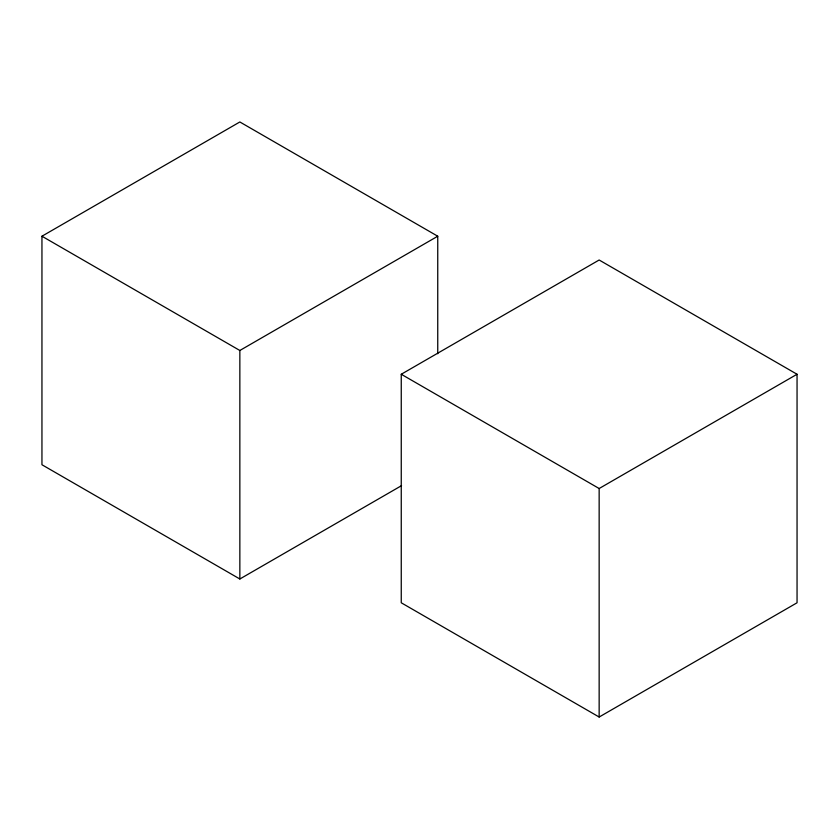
<?xml version="1.0" encoding="UTF-8"?>
<svg xmlns="http://www.w3.org/2000/svg" width="839" height="839" viewBox="0 0 839 839"><rect width="100%" height="100%" fill="white"/><g stroke="black" fill="none" stroke-linecap="round" stroke-linejoin="round"><path stroke-width="1.26" d="M401.566 485.634L239.849 578.994L41.95 464.743L41.95 236.22L239.849 121.97L437.748 236.22L437.748 353.743M41.95 236.22L239.849 350.482L437.748 236.22M401.252 374.257L599.151 260.006L797.05 374.257L797.05 602.78L599.151 717.03L401.252 602.78L401.252 374.257L599.151 488.518L797.05 374.257M599.151 488.518L599.151 717.03M239.849 350.482L239.849 578.994"/></g></svg>
